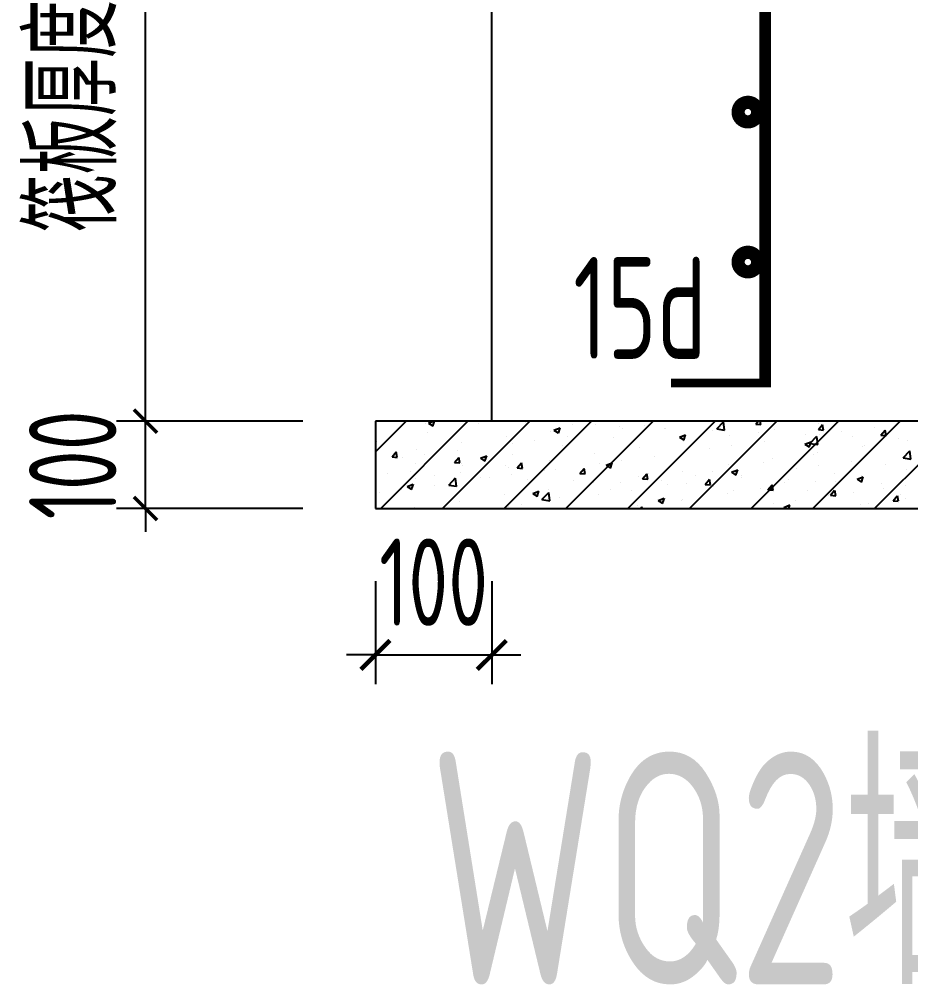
# Model space of a CAD drawing. Extents: x -655480 to 203344, y -294099 to 287156.
# Drawn here: x -250214 to -247152, y 207678 to 211002 of the extents above; entities that cross this region are included whole.
import ezdxf

# ---------------------------------------------------------------- set-up
doc = ezdxf.new("R2010")
doc.units = 0
doc.header["$LTSCALE"] = 1000
doc.layers.get('0').update_dxf_attribs({"linetype": 'CONTINUOUS'})
doc.layers.get('DEFPOINTS').update_dxf_attribs({"linetype": 'CONTINUOUS'})
for name, color, linetype in [('COLU_DE_TEXT', 7, 'CONTINUOUS'), ('DIM', 2, 'CONTINUOUS'), ('DIM_SYMB', 3, 'CONTINUOUS'), ('HATCH', 8, 'CONTINUOUS'), ('REIN', 6, 'CONTINUOUS'), ('中粗1', 4, 'CONTINUOUS'), ('说明文字', 7, 'CONTINUOUS')]:
    doc.layers.add(name, color=color, linetype=linetype)
doc.styles.add('TSSD_DIMENSION', font='Tssdeng.shx', dxfattribs={"width": 0.7, "bigfont": 'tssdchn.shx'})
doc.styles.add('TSSD_REIN', font='tssdeng.shx', dxfattribs={"width": 0.7, "height": 300, "bigfont": 'tssdchn.shx'})
doc.dimstyles.new('TSSD_100_100$0', dxfattribs={"dimtxt": 300, "dimasz": 80, "dimexe": 100, "dimexo": 250, "dimgap": 100, "dimtad": 1, "dimdec": 0, "dimzin": 0, "dimdsep": 46, "dimtxsty": 'TSSD_DIMENSION', "dimblk": 'ARCHTICK', "dimcen": 0, "dimdle": 100, "dimclrd": 3, "dimclre": 3, "dimclrt": 7, "dimadec": 0, "dimazin": 0, "dimtfac": 1, "dimtdec": 0, "dimtix": 1, "dimtmove": 2, "dimatfit": 3, "dimldrblk": 'ARCHTICK', "dimfxl": 1, "dimtolj": 1, "dimtzin": 0, "dimarcsym": 0})
doc.dimstyles.new('TSSD_25_100', dxfattribs={"dimtxt": 300, "dimasz": 100, "dimexe": 100, "dimexo": 250, "dimgap": 100, "dimtad": 1, "dimdec": 0, "dimlfac": 0.25, "dimzin": 0, "dimdsep": 46, "dimtxsty": 'TSSD_DIMENSION', "dimblk": 'ARCHTICK', "dimcen": 0, "dimdle": 100, "dimclrt": 7, "dimadec": 0, "dimazin": 0, "dimtfac": 1, "dimtdec": 0, "dimtix": 1, "dimtmove": 2, "dimatfit": 3, "dimldrblk": 'ARCHTICK', "dimfxl": 1, "dimtolj": 1, "dimtzin": 0, "dimarcsym": 0})

# ---------------------------------------------------------------- blocks, each defined once
blk = doc.blocks.new('*X11')
at = {"layer": 'HATCH', "color": 252}
for p, q in [((5140889.4, 766155.1, 0), (5140995.2, 766260.9, 0)), ((5140889.4, 766250.1, 0), (5140889.4, 766250.1, 0)), ((5140903.4, 766260.9, 0), (5140903.4, 766260.9, 0)), ((5140903.4, 766260.9, 0), (5140903.4, 766260.9, 0)), ((5140907.3, 765960.9, 0), (5141207.3, 766260.9, 0)), ((5140949.8, 766260.9, 0), (5140949.8, 766260.9, 0)), ((5140949.8, 766260.9, 0), (5140949.8, 766260.9, 0)), ((5140949.8, 766260.9, 0), (5140949.8, 766260.9, 0)), ((5141026, 766260.9, 0), (5141026, 766260.9, 0)), ((5141029.9, 766260.9, 0), (5141029.9, 766260.9, 0)), ((5141029.9, 766260.9, 0), (5141029.9, 766260.9, 0)), ((5141060.7, 766253.3, 0), (5141060.7, 766253.3, 0)), ((5141061.9, 766260.9, 0), (5141061.9, 766260.9, 0)), ((5141071.4, 766254.4, 0), (5141088.2, 766260.9, 0)), ((5141071.4, 766254.4, 0), (5141086.4, 766244.4, 0)), ((5141086.5, 766244.1, 0), (5141092.2, 766260.9, 0)), ((5141099.3, 766260.9, 0), (5141099.3, 766260.9, 0)), ((5141099.3, 766260.9, 0), (5141099.3, 766260.9, 0)), ((5141099.3, 766260.9, 0), (5141099.3, 766260.9, 0)), ((5141119.5, 765960.9, 0), (5141419.5, 766260.9, 0)), ((5141156.5, 766260.9, 0), (5141156.5, 766260.9, 0)), ((5141233.7, 766260.9, 0), (5141233.7, 766260.9, 0)), ((5141244, 766251.4, 0), (5141244, 766251.4, 0)), ((5141248.8, 766260.9, 0), (5141248.8, 766260.9, 0)), ((5141248.8, 766260.9, 0), (5141248.8, 766260.9, 0)), ((5141248.8, 766260.9, 0), (5141248.8, 766260.9, 0)), ((5141331.6, 765960.9, 0), (5141631.6, 766260.9, 0)), ((5141398.3, 766260.9, 0), (5141398.3, 766260.9, 0)), ((5141398.3, 766260.9, 0), (5141398.3, 766260.9, 0)), ((5141406.2, 766255.9, 0), (5141406.2, 766255.9, 0)), ((5141409.5, 766260.9, 0), (5141409.5, 766260.9, 0)), ((5141409.5, 766260.9, 0), (5141409.5, 766260.9, 0)), ((5141441.4, 766260.9, 0), (5141441.4, 766260.9, 0)), ((5141441.4, 766260.9, 0), (5141441.4, 766260.9, 0)), ((5141457.4, 766260.9, 0), (5141457.4, 766260.9, 0)), ((5141536, 766260.9, 0), (5141536, 766260.9, 0)), ((5141543.7, 765960.9, 0), (5141843.7, 766260.9, 0)), ((5141547.9, 766260.9, 0), (5141547.9, 766260.9, 0)), ((5141547.9, 766260.9, 0), (5141547.9, 766260.9, 0)), ((5141566.4, 766249.1, 0), (5141566.4, 766249.1, 0)), ((5141646.9, 766249, 0), (5141646.9, 766249, 0)), ((5141649.2, 766260.9, 0), (5141649.2, 766260.9, 0)), ((5141649.2, 766260.9, 0), (5141649.2, 766260.9, 0)), ((5141697.4, 766260.9, 0), (5141697.4, 766260.9, 0)), ((5141697.4, 766260.9, 0), (5141697.4, 766260.9, 0)), ((5141755.9, 765960.9, 0), (5142055.9, 766260.9, 0)), ((5141846.9, 766260.9, 0), (5141846.9, 766260.9, 0)), ((5141846.9, 766260.9, 0), (5141846.9, 766260.9, 0)), ((5141852.9, 766260.9, 0), (5141852.9, 766260.9, 0)), ((5141856.9, 766260.9, 0), (5141856.9, 766260.9, 0)), ((5141856.9, 766260.9, 0), (5141856.9, 766260.9, 0)), ((5141890.2, 766260.9, 0), (5141890.2, 766260.9, 0)), ((5141915.5, 766260.9, 0), (5141915.5, 766260.9, 0)), ((5141915.5, 766260.9, 0), (5141915.5, 766260.9, 0)), ((5141927.2, 766259.5, 0), (5141927.2, 766259.5, 0)), ((5141937.9, 766260.9, 0), (5141937.9, 766260.9, 0)), ((5141968, 765960.9, 0), (5142268, 766260.9, 0)), ((5141996.4, 766260.9, 0), (5141996.4, 766260.9, 0)), ((5141996.4, 766260.9, 0), (5141996.4, 766260.9, 0)), ((5142042, 766260.9, 0), (5142042, 766260.9, 0)), ((5142061.9, 766234.3, 0), (5142085.3, 766258.6, 0)), ((5142064.6, 766260.9, 0), (5142064.6, 766260.9, 0)), ((5142064.6, 766260.9, 0), (5142064.6, 766260.9, 0)), ((5142064.6, 766260.9, 0), (5142064.6, 766260.9, 0)), ((5142080, 766260.9, 0), (5142080, 766260.9, 0)), ((5142088.7, 766229.8, 0), (5142085.4, 766258.3, 0)), ((5142146, 766260.9, 0), (5142146, 766260.9, 0)), ((5142146, 766260.9, 0), (5142146, 766260.9, 0)), ((5142180.1, 765960.9, 0), (5142480.1, 766260.9, 0)), ((5142195.8, 766250.8, 0), (5142204.3, 766260.9, 0)), ((5142195.8, 766250.8, 0), (5142213.7, 766249.2, 0)), ((5142213.8, 766248.9, 0), (5142211.6, 766260.9, 0)), ((5142248.5, 766260.9, 0), (5142248.5, 766260.9, 0)), ((5142272.4, 766260.9, 0), (5142272.4, 766260.9, 0)), ((5142272.4, 766260.9, 0), (5142272.4, 766260.9, 0)), ((5142272.4, 766260.9, 0), (5142272.4, 766260.9, 0)), ((5142295, 766260.9, 0), (5142295, 766260.9, 0)), ((5142295, 766260.9, 0), (5142295, 766260.9, 0)), ((5142295.5, 766260.9, 0), (5142295.5, 766260.9, 0)), ((5142295.5, 766260.9, 0), (5142295.5, 766260.9, 0)), ((5142392.3, 765960.9, 0), (5142692.3, 766260.9, 0)), ((5142410.2, 766252.2, 0), (5142410.2, 766252.2, 0)), ((5142410.9, 766231.9, 0), (5142425.4, 766249.2, 0)), ((5142421.5, 766260.9, 0), (5142421.5, 766260.9, 0)), ((5142429, 766230, 0), (5142425.6, 766248.8, 0)), ((5142445, 766260.9, 0), (5142445, 766260.9, 0)), ((5142445, 766260.9, 0), (5142445, 766260.9, 0)), ((5142480.1, 766260.9, 0), (5142480.1, 766260.9, 0)), ((5142480.1, 766260.9, 0), (5142480.1, 766260.9, 0)), ((5142480.1, 766260.9, 0), (5142480.1, 766260.9, 0)), ((5142548, 766260.9, 0), (5142548, 766260.9, 0)), ((5142594.5, 766260.9, 0), (5142594.5, 766260.9, 0)), ((5142594.5, 766260.9, 0), (5142594.5, 766260.9, 0)), ((5142604.4, 765960.9, 0), (5142904.4, 766260.9, 0)), ((5142644, 766260.9, 0), (5142644, 766260.9, 0)), ((5142687.8, 766260.9, 0), (5142687.8, 766260.9, 0)), ((5142687.8, 766260.9, 0), (5142687.8, 766260.9, 0)), ((5142687.8, 766260.9, 0), (5142687.8, 766260.9, 0)), ((5140889.4, 766230.8, 0), (5140889.4, 766230.8, 0)), ((5140889.4, 766230.8, 0), (5140889.4, 766230.8, 0)), ((5141069.1, 766221.4, 0), (5141069.1, 766221.4, 0)), ((5141491.1, 766226.5, 0), (5141491.1, 766226.5, 0)), ((5141502.6, 766230.4, 0), (5141523.6, 766238.5, 0)), ((5141502.6, 766230.4, 0), (5141517.5, 766220.4, 0)), ((5141517.7, 766220, 0), (5141523.7, 766238.2, 0)), ((5141726.5, 766242.3, 0), (5141726.5, 766242.3, 0)), ((5141738.4, 766234.6, 0), (5141738.4, 766234.6, 0)), ((5141813.6, 766244.5, 0), (5141813.6, 766244.5, 0)), ((5141883.5, 766236.5, 0), (5141883.5, 766236.5, 0)), ((5141886.7, 766235.6, 0), (5141886.7, 766235.6, 0)), ((5141933.7, 766206.4, 0), (5141954.7, 766214.5, 0)), ((5141948.8, 766196, 0), (5141954.9, 766214.1, 0)), ((5142046.8, 766228.8, 0), (5142046.8, 766228.8, 0)), ((5142061.9, 766234.3, 0), (5142088.6, 766230.1, 0)), ((5142207, 766222, 0), (5142207, 766222, 0)), ((5142258.6, 766233, 0), (5142258.6, 766233, 0)), ((5142367.1, 766215.3, 0), (5142367.1, 766215.3, 0)), ((5142410.9, 766231.9, 0), (5142428.9, 766230.4, 0)), ((5142416.1, 766215.9, 0), (5142416.1, 766215.9, 0)), ((5142491.3, 766225.8, 0), (5142491.3, 766225.8, 0)), ((5142604.9, 766240.8, 0), (5142604.9, 766240.8, 0)), ((5142626.1, 766213.1, 0), (5142640.6, 766230.3, 0)), ((5142626.1, 766213.1, 0), (5142644.1, 766211.5, 0)), ((5142644.2, 766211.2, 0), (5142640.7, 766230, 0)), ((5140889.4, 766204.1, 0), (5140889.4, 766204.1, 0)), ((5140889.4, 766204.1, 0), (5140889.4, 766204.1, 0)), ((5140889.4, 766204.1, 0), (5140889.4, 766204.1, 0)), ((5140889.4, 766195.7, 0), (5140889.4, 766195.7, 0)), ((5140889.4, 766184.6, 0), (5140889.4, 766184.6, 0)), ((5140894.1, 766191.4, 0), (5140894.1, 766191.4, 0)), ((5141185.5, 766186.1, 0), (5141185.5, 766186.1, 0)), ((5141339.5, 766207.2, 0), (5141339.5, 766207.2, 0)), ((5141360.1, 766184.8, 0), (5141360.1, 766184.8, 0)), ((5141435.3, 766194.7, 0), (5141435.3, 766194.7, 0)), ((5141548.9, 766209.7, 0), (5141548.9, 766209.7, 0)), ((5141708.5, 766206.5, 0), (5141708.5, 766206.5, 0)), ((5141933.7, 766206.4, 0), (5141948.6, 766196.3, 0)), ((5141948.8, 766189.4, 0), (5141948.8, 766189.4, 0)), ((5142104.7, 766211.9, 0), (5142104.7, 766211.9, 0)), ((5142226.6, 766191, 0), (5142226.6, 766191, 0)), ((5142364.9, 766182.4, 0), (5142385.9, 766190.4, 0)), ((5142364.9, 766182.4, 0), (5142379.8, 766172.3, 0)), ((5142379.9, 766172, 0), (5142386, 766190.1, 0)), ((5142382.1, 766184.6, 0), (5142405.4, 766209, 0)), ((5142382.1, 766184.6, 0), (5142408.7, 766180.5, 0)), ((5142408.9, 766180.2, 0), (5142405.6, 766208.7, 0)), ((5142527.2, 766208.5, 0), (5142527.2, 766208.5, 0)), ((5142687.4, 766201.7, 0), (5142687.4, 766201.7, 0)), ((5142716.4, 766196, 0), (5142716.4, 766196, 0)), ((5140889.4, 766162.3, 0), (5140889.4, 766162.3, 0)), ((5140889.4, 766153, 0), (5140889.4, 766153, 0)), ((5140946.3, 766138.1, 0), (5140960.8, 766155.3, 0)), ((5140964.4, 766136.2, 0), (5140960.9, 766155, 0)), ((5141029.6, 766163.6, 0), (5141029.6, 766163.6, 0)), ((5141170.6, 766159.9, 0), (5141170.6, 766159.9, 0)), ((5141358.6, 766146.4, 0), (5141358.6, 766146.4, 0)), ((5141533.6, 766176.4, 0), (5141533.6, 766176.4, 0)), ((5141643.2, 766149, 0), (5141643.2, 766149, 0)), ((5141797.3, 766170.2, 0), (5141797.3, 766170.2, 0)), ((5142037.8, 766166.1, 0), (5142037.8, 766166.1, 0)), ((5142113, 766176, 0), (5142113, 766176, 0)), ((5142396, 766147.6, 0), (5142396, 766147.6, 0)), ((5142406.5, 766152.4, 0), (5142406.5, 766152.4, 0)), ((5142562.3, 766174.8, 0), (5142562.3, 766174.8, 0)), ((5142571, 766177.6, 0), (5142571, 766177.6, 0)), ((5142702.2, 766134.9, 0), (5142725.6, 766159.3, 0)), ((5142715.3, 766147.4, 0), (5142715.3, 766147.4, 0)), ((5142729.1, 766130.5, 0), (5142725.8, 766159, 0)), ((5140889.4, 766143, 0), (5140889.4, 766143, 0)), ((5140889.4, 766122.8, 0), (5140889.4, 766122.8, 0)), ((5140889.4, 766122.8, 0), (5140889.4, 766122.8, 0)), ((5140946.3, 766138.1, 0), (5140964.3, 766136.5, 0)), ((5140981.8, 766135, 0), (5140981.8, 766135, 0)), ((5141027.5, 766116.1, 0), (5141027.5, 766116.1, 0)), ((5141057, 766144.9, 0), (5141057, 766144.9, 0)), ((5141161.5, 766119.2, 0), (5141176, 766136.5, 0)), ((5141161.5, 766119.2, 0), (5141179.4, 766117.7, 0)), ((5141179.6, 766117.3, 0), (5141176.1, 766136.1, 0)), ((5141183.7, 766116.4, 0), (5141183.7, 766116.4, 0)), ((5141250.5, 766133.7, 0), (5141271.5, 766141.7, 0)), ((5141250.5, 766133.7, 0), (5141265.4, 766123.6, 0)), ((5141265.6, 766123.3, 0), (5141271.7, 766141.4, 0)), ((5141376.7, 766100.4, 0), (5141391.1, 766117.6, 0)), ((5141394.8, 766098.5, 0), (5141391.3, 766117.3, 0)), ((5141487.4, 766126.6, 0), (5141487.4, 766126.6, 0)), ((5141659.5, 766116.3, 0), (5141659.5, 766116.3, 0)), ((5141681.7, 766109.6, 0), (5141702.7, 766117.7, 0)), ((5141696.7, 766099.2, 0), (5141702.8, 766117.4, 0)), ((5141734.7, 766126.2, 0), (5141734.7, 766126.2, 0)), ((5141848.3, 766141.2, 0), (5141848.3, 766141.2, 0)), ((5142221.1, 766117.5, 0), (5142221.1, 766117.5, 0)), ((5142255, 766133.1, 0), (5142255, 766133.1, 0)), ((5142525.8, 766122.4, 0), (5142525.8, 766122.4, 0)), ((5142702.2, 766134.9, 0), (5142728.9, 766130.8, 0)), ((5140889.4, 766110.5, 0), (5140889.4, 766110.5, 0)), ((5140889.4, 766108.8, 0), (5140889.4, 766108.8, 0)), ((5140889.4, 766080.4, 0), (5140889.4, 766080.4, 0)), ((5140930.6, 766082.6, 0), (5140930.6, 766082.6, 0)), ((5141008.7, 766086.4, 0), (5141008.7, 766086.4, 0)), ((5141181.8, 766086.2, 0), (5141181.8, 766086.2, 0)), ((5141187.7, 766109.3, 0), (5141187.7, 766109.3, 0)), ((5141335.9, 766107.4, 0), (5141335.9, 766107.4, 0)), ((5141347.8, 766102.6, 0), (5141347.8, 766102.6, 0)), ((5141376.7, 766100.4, 0), (5141394.6, 766098.8, 0)), ((5141470, 766091.4, 0), (5141470, 766091.4, 0)), ((5141508, 766095.8, 0), (5141508, 766095.8, 0)), ((5141591.9, 766081.6, 0), (5141606.3, 766098.8, 0)), ((5141591.9, 766081.6, 0), (5141609.8, 766080, 0)), ((5141609.9, 766079.7, 0), (5141606.5, 766098.5, 0)), ((5141668.1, 766089, 0), (5141668.1, 766089, 0)), ((5141681.7, 766109.6, 0), (5141696.6, 766099.6, 0)), ((5141807, 766062.8, 0), (5141821.5, 766080, 0)), ((5141825.1, 766060.9, 0), (5141821.6, 766079.7, 0)), ((5141828.3, 766082.3, 0), (5141828.3, 766082.3, 0)), ((5141945.2, 766089.5, 0), (5141945.2, 766089.5, 0)), ((5142046.1, 766087.5, 0), (5142046.1, 766087.5, 0)), ((5142100.9, 766112, 0), (5142100.9, 766112, 0)), ((5142112.8, 766085.6, 0), (5142133.8, 766093.7, 0)), ((5142112.8, 766085.6, 0), (5142127.7, 766075.5, 0)), ((5142127.9, 766075.2, 0), (5142133.9, 766093.3, 0)), ((5142337, 766097.6, 0), (5142337, 766097.6, 0)), ((5142412.1, 766107.5, 0), (5142412.1, 766107.5, 0)), ((5142467.9, 766081.7, 0), (5142467.9, 766081.7, 0)), ((5142642.9, 766111.7, 0), (5142642.9, 766111.7, 0)), ((5142712.7, 766096.1, 0), (5142712.7, 766096.1, 0)), ((5140889.4, 766070.2, 0), (5140889.4, 766070.2, 0)), ((5140889.4, 766056, 0), (5140889.4, 766056, 0)), ((5141026, 766063.7, 0), (5141026, 766063.7, 0)), ((5141090.8, 766075.8, 0), (5141090.8, 766075.8, 0)), ((5141141.2, 766041.3, 0), (5141164.5, 766065.7, 0)), ((5141168, 766036.9, 0), (5141164.7, 766065.4, 0)), ((5141251, 766069, 0), (5141251, 766069, 0)), ((5141281.2, 766066.5, 0), (5141281.2, 766066.5, 0)), ((5141356.4, 766076.4, 0), (5141356.4, 766076.4, 0)), ((5141411.1, 766062.2, 0), (5141411.1, 766062.2, 0)), ((5141571.3, 766055.5, 0), (5141571.3, 766055.5, 0)), ((5141639.5, 766049.2, 0), (5141639.5, 766049.2, 0)), ((5141731.4, 766048.7, 0), (5141731.4, 766048.7, 0)), ((5141793.6, 766070.3, 0), (5141793.6, 766070.3, 0)), ((5141807, 766062.8, 0), (5141825, 766061.2, 0)), ((5141871.1, 766057.5, 0), (5141871.1, 766057.5, 0)), ((5141958.7, 766047.8, 0), (5141958.7, 766047.8, 0)), ((5141988.4, 766075.5, 0), (5141988.4, 766075.5, 0)), ((5142022.2, 766043.9, 0), (5142036.7, 766061.2, 0)), ((5142033.8, 766057.6, 0), (5142033.8, 766057.6, 0)), ((5142040.3, 766042, 0), (5142036.8, 766060.8, 0)), ((5142147.5, 766072.6, 0), (5142147.5, 766072.6, 0)), ((5142148.6, 766068.7, 0), (5142148.6, 766068.7, 0)), ((5142293, 766051.7, 0), (5142293, 766051.7, 0)), ((5142308.7, 766062, 0), (5142308.7, 766062, 0)), ((5142402.8, 766052.4, 0), (5142402.8, 766052.4, 0)), ((5142468.9, 766055.2, 0), (5142468.9, 766055.2, 0)), ((5142543.9, 766061.6, 0), (5142564.9, 766069.6, 0)), ((5142543.9, 766061.6, 0), (5142558.9, 766051.5, 0)), ((5142558.7, 766074.9, 0), (5142558.7, 766074.9, 0)), ((5142559, 766051.2, 0), (5142565.1, 766069.3, 0)), ((5142629, 766048.4, 0), (5142629, 766048.4, 0)), ((5140889.4, 766014.9, 0), (5140889.4, 766014.9, 0)), ((5140889.4, 766014.9, 0), (5140889.4, 766014.9, 0)), ((5140889.4, 766013.6, 0), (5140889.4, 766013.6, 0)), ((5140889.4, 766013.6, 0), (5140889.4, 766013.6, 0)), ((5140902.9, 766016.7, 0), (5140902.9, 766016.7, 0)), ((5140978, 766026.6, 0), (5140978, 766026.6, 0)), ((5140998.4, 766036.9, 0), (5141019.5, 766045, 0)), ((5140998.4, 766036.9, 0), (5141013.4, 766026.8, 0)), ((5141013.5, 766026.5, 0), (5141019.6, 766044.6, 0)), ((5141091.7, 766041.6, 0), (5141091.7, 766041.6, 0)), ((5141141.2, 766041.3, 0), (5141167.8, 766037.2, 0)), ((5141429.6, 766012.9, 0), (5141450.6, 766020.9, 0)), ((5141444.7, 766002.5, 0), (5141450.7, 766020.6, 0)), ((5141461.3, 765991.7, 0), (5141484.7, 766016, 0)), ((5141483.7, 766026.6, 0), (5141483.7, 766026.6, 0)), ((5141488.2, 765987.2, 0), (5141484.8, 766015.7, 0)), ((5141696.2, 766027.5, 0), (5141696.2, 766027.5, 0)), ((5141769.2, 766022.8, 0), (5141769.2, 766022.8, 0)), ((5141891.6, 766041.9, 0), (5141891.6, 766041.9, 0)), ((5142022.2, 766043.9, 0), (5142040.1, 766042.4, 0)), ((5142051.7, 766035.2, 0), (5142051.7, 766035.2, 0)), ((5142118, 766021.6, 0), (5142118, 766021.6, 0)), ((5142211.9, 766028.4, 0), (5142211.9, 766028.4, 0)), ((5142237.4, 766025.1, 0), (5142251.9, 766042.3, 0)), ((5142237.4, 766025.1, 0), (5142255.3, 766023.5, 0)), ((5142251.3, 766033.3, 0), (5142251.3, 766033.3, 0)), ((5142255.5, 766023.2, 0), (5142252, 766042, 0)), ((5142372, 766021.6, 0), (5142372, 766021.6, 0)), ((5142452.6, 766006.3, 0), (5142467, 766023.5, 0)), ((5142470.6, 766004.4, 0), (5142467.2, 766023.2, 0)), ((5142532.1, 766014.9, 0), (5142532.1, 766014.9, 0)), ((5142636.1, 766029, 0), (5142636.1, 766029, 0)), ((5142711.3, 766038.9, 0), (5142711.3, 766038.9, 0)), ((5140889.4, 766005.4, 0), (5140889.4, 766005.4, 0)), ((5140889.4, 766005.4, 0), (5140889.4, 766005.4, 0)), ((5140889.4, 766005.4, 0), (5140889.4, 766005.4, 0)), ((5140889.4, 765995, 0), (5140889.4, 765995, 0)), ((5141178.2, 765986.3, 0), (5141178.2, 765986.3, 0)), ((5141332.2, 766007.5, 0), (5141332.2, 766007.5, 0)), ((5141429.6, 766012.9, 0), (5141444.5, 766002.8, 0)), ((5141461.3, 765991.7, 0), (5141488, 765987.5, 0)), ((5141521.2, 765997.4, 0), (5141521.2, 765997.4, 0)), ((5141580.4, 765997.9, 0), (5141580.4, 765997.9, 0)), ((5141655.5, 766007.8, 0), (5141655.5, 766007.8, 0)), ((5141860.7, 765988.9, 0), (5141881.7, 765996.9, 0)), ((5141860.7, 765988.9, 0), (5141875.6, 765978.8, 0)), ((5141875.8, 765978.5, 0), (5141881.9, 765996.6, 0)), ((5141941.4, 765989.6, 0), (5141941.4, 765989.6, 0)), ((5141943.1, 765991.6, 0), (5141943.1, 765991.6, 0)), ((5142097.3, 766012.1, 0), (5142097.3, 766012.1, 0)), ((5142333, 765989.1, 0), (5142333, 765989.1, 0)), ((5142446.6, 766004.1, 0), (5142446.6, 766004.1, 0)), ((5142452.6, 766006.3, 0), (5142470.5, 766004.7, 0)), ((5142667.7, 765987.4, 0), (5142682.2, 766004.7, 0)), ((5142667.7, 765987.4, 0), (5142685.7, 765985.9, 0)), ((5142685.8, 765985.5, 0), (5142682.4, 766004.4, 0)), ((5142692.3, 766008.1, 0), (5142692.3, 766008.1, 0)), ((5142709.1, 765996.2, 0), (5142709.1, 765996.2, 0)), ((5140892, 765960.9, 0), (5140892, 765960.9, 0)), ((5140967.8, 765963.6, 0), (5140967.8, 765963.6, 0)), ((5140991.5, 765960.9, 0), (5140991.5, 765960.9, 0)), ((5140996.7, 765960.9, 0), (5140996.7, 765960.9, 0)), ((5141018.5, 765960.9, 0), (5141018.5, 765960.9, 0)), ((5141022.3, 765963.8, 0), (5141022.3, 765963.8, 0)), ((5141028.6, 765960.9, 0), (5141028.6, 765960.9, 0)), ((5141064, 765960.9, 0), (5141064, 765960.9, 0)), ((5141121.6, 765960.9, 0), (5141121.6, 765960.9, 0)), ((5141145, 765960.9, 0), (5141145, 765960.9, 0)), ((5141145, 765960.9, 0), (5141145, 765960.9, 0)), ((5141176.8, 765960.9, 0), (5141176.8, 765960.9, 0)), ((5141208.4, 765960.9, 0), (5141208.4, 765960.9, 0)), ((5141211.1, 765960.9, 0), (5141211.1, 765960.9, 0)), ((5141259.6, 765960.9, 0), (5141259.6, 765960.9, 0)), ((5141271.1, 765960.9, 0), (5141271.1, 765960.9, 0)), ((5141271.5, 765960.9, 0), (5141271.5, 765960.9, 0)), ((5141271.5, 765960.9, 0), (5141271.5, 765960.9, 0)), ((5141271.5, 765960.9, 0), (5141271.5, 765960.9, 0)), ((5141294.1, 765960.9, 0), (5141294.1, 765960.9, 0)), ((5141298.9, 765960.9, 0), (5141298.9, 765960.9, 0)), ((5141346.3, 765967.4, 0), (5141346.3, 765967.4, 0)), ((5141353.4, 765960.9, 0), (5141353.4, 765960.9, 0)), ((5141353.4, 765960.9, 0), (5141353.4, 765960.9, 0)), ((5141390.9, 765973, 0), (5141390.9, 765973, 0)), ((5141398, 765960.9, 0), (5141398, 765960.9, 0)), ((5141420.1, 765960.9, 0), (5141420.1, 765960.9, 0)), ((5141420.7, 765960.9, 0), (5141420.7, 765960.9, 0)), ((5141430.7, 765960.9, 0), (5141430.7, 765960.9, 0)), ((5141431.8, 765960.9, 0), (5141431.8, 765960.9, 0)), ((5141490.6, 765960.9, 0), (5141490.6, 765960.9, 0)), ((5141491.2, 765960.9, 0), (5141491.2, 765960.9, 0)), ((5141524.5, 765960.9, 0), (5141524.5, 765960.9, 0)), ((5141524.5, 765960.9, 0), (5141524.5, 765960.9, 0)), ((5141561.1, 765960.9, 0), (5141561.1, 765960.9, 0)), ((5141561.1, 765960.9, 0), (5141561.1, 765960.9, 0)), ((5141570.2, 765960.9, 0), (5141570.2, 765960.9, 0)), ((5141631.8, 765960.9, 0), (5141631.8, 765960.9, 0)), ((5141650.3, 765960.9, 0), (5141650.3, 765960.9, 0)), ((5141651, 765960.9, 0), (5141651, 765960.9, 0)), ((5141651, 765960.9, 0), (5141651, 765960.9, 0)), ((5141651, 765960.9, 0), (5141651, 765960.9, 0)), ((5141719.7, 765960.9, 0), (5141719.7, 765960.9, 0)), ((5141721.6, 765960.9, 0), (5141721.6, 765960.9, 0)), ((5141768.1, 765961.6, 0), (5141768.1, 765961.6, 0)), ((5141768.8, 765960.9, 0), (5141768.8, 765960.9, 0)), ((5141777.5, 765960.9, 0), (5141777.5, 765960.9, 0)), ((5141777.5, 765960.9, 0), (5141777.5, 765960.9, 0)), ((5141777.5, 765960.9, 0), (5141777.5, 765960.9, 0)), ((5141787.9, 765960.9, 0), (5141787.9, 765960.9, 0)), ((5141790, 765970.4, 0), (5141790, 765970.4, 0)), ((5141799.6, 765960.9, 0), (5141804.9, 765966.4, 0)), ((5141805.6, 765960.9, 0), (5141805, 765966.1, 0)), ((5141843.6, 765960.9, 0), (5141843.6, 765960.9, 0)), ((5141869.3, 765960.9, 0), (5141869.3, 765960.9, 0)), ((5141869.9, 765960.9, 0), (5141869.9, 765960.9, 0)), ((5141904, 765960.9, 0), (5141904, 765960.9, 0)), ((5141952.5, 765960.9, 0), (5141952.5, 765960.9, 0)), ((5141976.6, 765960.9, 0), (5141976.6, 765960.9, 0)), ((5142018.8, 765960.9, 0), (5142018.8, 765960.9, 0)), ((5142030.5, 765960.9, 0), (5142030.5, 765960.9, 0)), ((5142030.5, 765960.9, 0), (5142030.5, 765960.9, 0)), ((5142055.3, 765960.9, 0), (5142055.3, 765960.9, 0)), ((5142089.5, 765960.9, 0), (5142089.5, 765960.9, 0)), ((5142118.7, 765960.9, 0), (5142118.7, 765960.9, 0)), ((5142118.7, 765960.9, 0), (5142118.7, 765960.9, 0)), ((5142120, 765960.9, 0), (5142120, 765960.9, 0)), ((5142157, 765960.9, 0), (5142157, 765960.9, 0)), ((5142157, 765960.9, 0), (5142157, 765960.9, 0)), ((5142157, 765960.9, 0), (5142157, 765960.9, 0)), ((5142167.4, 765960.9, 0), (5142167.4, 765960.9, 0)), ((5142168.3, 765960.9, 0), (5142168.3, 765960.9, 0)), ((5142183.5, 765960.9, 0), (5142183.5, 765960.9, 0)), ((5142184.3, 765960.9, 0), (5142184.3, 765960.9, 0)), ((5142257.8, 765979.2, 0), (5142257.8, 765979.2, 0)), ((5142267, 765960.9, 0), (5142267, 765960.9, 0)), ((5142281.6, 765960.9, 0), (5142281.6, 765960.9, 0)), ((5142283.5, 765960.9, 0), (5142283.5, 765960.9, 0)), ((5142291.9, 765964.8, 0), (5142312.9, 765972.9, 0)), ((5142291.9, 765964.8, 0), (5142297.7, 765960.9, 0)), ((5142309.1, 765960.9, 0), (5142313, 765972.6, 0)), ((5142317.8, 765960.9, 0), (5142317.8, 765960.9, 0)), ((5142392, 765960.9, 0), (5142392, 765960.9, 0)), ((5142410, 765960.9, 0), (5142410, 765960.9, 0)), ((5142410, 765960.9, 0), (5142410, 765960.9, 0)), ((5142414.5, 765960.9, 0), (5142414.5, 765960.9, 0)), ((5142434.4, 765960.9, 0), (5142434.4, 765960.9, 0)), ((5142467.4, 765960.9, 0), (5142467.4, 765960.9, 0)), ((5142478.7, 765960.9, 0), (5142478.7, 765960.9, 0)), ((5142528.7, 765960.9, 0), (5142528.7, 765960.9, 0)), ((5142535.2, 765960.9, 0), (5142535.2, 765960.9, 0)), ((5142536.5, 765960.9, 0), (5142536.5, 765960.9, 0)), ((5142536.5, 765960.9, 0), (5142536.5, 765960.9, 0)), ((5142555, 765975.1, 0), (5142555, 765975.1, 0)), ((5142582.5, 765976.7, 0), (5142582.5, 765976.7, 0)), ((5142616.9, 765960.9, 0), (5142616.9, 765960.9, 0)), ((5142645.5, 765960.9, 0), (5142645.5, 765960.9, 0)), ((5142663, 765960.9, 0), (5142663, 765960.9, 0)), ((5142663, 765960.9, 0), (5142663, 765960.9, 0)), ((5142663, 765960.9, 0), (5142663, 765960.9, 0)), ((5142690.4, 765960.9, 0), (5142690.4, 765960.9, 0))]:
    blk.add_line(p, q, dxfattribs=at)
blk = doc.blocks.new('_ArchTick')
at = {"color": 0, "linetype": 'ByBlock', "const_width": 0.15}
blk.add_lwpolyline([(-0.5, -0.5), (0.5, 0.5)], dxfattribs=at)
blk = doc.blocks.new('*D3984')
at = {"layer": 'DEFPOINTS', "color": 0, "transparency": 16777216}
for p in [(-249780.5, 236016.9), (-248990.4, 236016.9), (-248990.4, 235716.9)]:
    blk.add_point(p, dxfattribs=at)
at = {"layer": 'DIM', "color": 3, "lineweight": -2, "transparency": 16777216}
for p, q in [((-249780.5, 236016.9), (-249780.5, 236096.9)), ((-249240.4, 236016.9), (-249880.5, 236016.9)), ((-249780.5, 235716.9), (-249780.5, 236016.9)), ((-249240.4, 235716.9), (-249880.5, 235716.9)), ((-249780.5, 235716.9), (-249780.5, 235636.9))]:
    blk.add_line(p, q, dxfattribs=at)
at = {"layer": 'DIM', "color": 3, "lineweight": -2, "transparency": 16777216, "xscale": 80, "yscale": 80, "zscale": 80}
for p, rotation in [((-249780.5, 236016.9), 270), ((-249780.5, 235716.9), 90)]:
    blk.add_blockref('_ArchTick', p, dxfattribs=dict(at, rotation=rotation))
at = {"layer": 'DIM', "color": 7, "transparency": 16777216, "insert": (-250030.5, 235866.9), "char_height": 300, "attachment_point": 5, "rotation": 90, "style": 'TSSD_DIMENSION'}
blk.add_mtext('\\A1;100', dxfattribs=at)
blk = doc.blocks.new('*D3990')
at = {"layer": 'DEFPOINTS', "color": 0, "transparency": 16777216}
for p in [(-248990.4, 235716.9), (-248590.7, 235716.9), (-248590.7, 235213.7)]:
    blk.add_point(p, dxfattribs=at)
at = {"layer": 'DIM', "color": 0, "lineweight": -2, "transparency": 16777216}
for p, q in [((-248990.4, 235466.9), (-248990.4, 235113.7)), ((-248590.7, 235466.9), (-248590.7, 235113.7)), ((-248990.4, 235213.7), (-249090.4, 235213.7)), ((-248990.4, 235213.7), (-248590.7, 235213.7)), ((-248590.7, 235213.7), (-248490.7, 235213.7))]:
    blk.add_line(p, q, dxfattribs=at)
at = {"layer": 'DIM', "color": 0, "lineweight": -2, "transparency": 16777216, "xscale": 100, "yscale": 100, "zscale": 100}
blk.add_blockref('_ArchTick', (-248990.4, 235213.7), dxfattribs=at)
at = {"layer": 'DIM', "color": 0, "lineweight": -2, "transparency": 16777216, "xscale": 100, "yscale": 100, "zscale": 100, "rotation": 180}
blk.add_blockref('_ArchTick', (-248590.7, 235213.7), dxfattribs=at)
at = {"layer": 'DIM', "color": 7, "transparency": 16777216, "insert": (-248790.6, 235463.7), "char_height": 300, "attachment_point": 5, "style": 'TSSD_DIMENSION'}
blk.add_mtext('\\A1;100', dxfattribs=at)
blk = doc.blocks.new('*D3991')
at = {"layer": 'DEFPOINTS', "color": 0, "transparency": 16777216}
for p in [(-249780.5, 238112.6), (-248990.8, 238112.6), (-248990.8, 236016.9)]:
    blk.add_point(p, dxfattribs=at)
at = {"layer": 'DIM', "color": 3, "lineweight": -2, "transparency": 16777216}
for p, q in [((-249780.5, 235916.9), (-249780.5, 238212.6)), ((-249240.8, 238112.6), (-249880.5, 238112.6)), ((-249240.8, 236016.9), (-249880.5, 236016.9))]:
    blk.add_line(p, q, dxfattribs=at)
at = {"layer": 'DIM', "color": 3, "lineweight": -2, "transparency": 16777216, "xscale": 80, "yscale": 80, "zscale": 80}
for p, rotation in [((-249780.5, 238112.6), 90), ((-249780.5, 236016.9), 270)]:
    blk.add_blockref('_ArchTick', p, dxfattribs=dict(at, rotation=rotation))
at = {"layer": 'DIM', "color": 7, "transparency": 16777216, "insert": (-250030.5, 237064.8), "char_height": 300, "attachment_point": 5, "rotation": 90, "style": 'TSSD_DIMENSION'}
blk.add_mtext('\\A1;筏板厚度', dxfattribs=at)
blk = doc.blocks.new('20211113.10462879')
at = {"layer": 'REIN', "elevation": 0}
blk.add_lwpolyline([(6245.523, 9983.041, 40, 40, 0), (6245.523, 9805.26, 40, 40, 0), (6245.523, 2066.276, 30, 30, 0), (5922.183, 2066.276, 30, 30, 0)], format="xyseb", dxfattribs=at)
at = {"layer": 'REIN', "linetype": 'ByBlock', "const_width": 67.2}
for points in [[(6185.85, 3019.932, 1), (6185.85, 2974.572, 1)], [(6185.85, 2504.758, 1), (6185.85, 2459.398, 1)]]:
    blk.add_lwpolyline(points, format="xyb", close=True, dxfattribs=at)
at = {"layer": '中粗1', "linetype": 'ByBlock'}
for p, q in [((4906.342, 1935.298, 0), (4906.342, 1635.297, 0)), ((8470.486, 1935.298), (4906.342, 1935.298)), ((4906.342, 1635.297), (8470.486, 1635.297))]:
    blk.add_line(p, q, dxfattribs=at)
blk.add_lwpolyline([(5306.061, 4031.033), (8470.486, 4031.033), (8470.486, 1935.298), (5306.061, 1935.298)], close=True, dxfattribs=at)
at = {"layer": 'HATCH', "color": 252}
blk.add_blockref('*X11', (-5135983.041, -764325.591), dxfattribs=at)
at = {"layer": 'DIM_SYMB', "color": 7, "style": 'TSSD_DIMENSION', "width": 0.7}
blk.add_text('WQ2墙身大样', height=800, dxfattribs=at).set_placement((5088.512, 0, 0))
at = {"layer": '说明文字', "style": 'TSSD_REIN', "width": 0.7}
blk.add_text('15d', height=350, dxfattribs=at).set_placement((5585.613, 2149.45))
at = {"layer": 'DIM'}
dim = blk.add_linear_dim(base=(4116.274, 4031.033, 0), p1=(4905.952, 1935.298, 0), p2=(4905.952, 4031.033, 0), angle=90, text='筏板厚度', dimstyle='TSSD_100_100$0', dxfattribs=at)
dim.commit()
dim.dimension.update_dxf_attribs({"geometry": '*D3991', "text_midpoint": (3866.274, 2983.165, 0), "insert": (253896.789, -234081.599)})
dim = blk.add_aligned_dim(p1=(4906.342, 1635.297), p2=(4906.342, 1935.298), distance=790.067, text='100', dimstyle='TSSD_100_100$0', dxfattribs=at)
dim.commit()
dim.dimension.update_dxf_attribs({"geometry": '*D3984', "text_midpoint": (3866.274, 1785.297), "insert": (253896.789, -234081.599)})
dim = blk.add_linear_dim(base=(5306.061, 1132.088, 0), p1=(4906.342, 1635.297, 0), p2=(5306.061, 1635.297, 0), dimstyle='TSSD_25_100', dxfattribs=at)
dim.commit()
dim.dimension.update_dxf_attribs({"geometry": '*D3990', "text_midpoint": (5106.201, 1382.088, 0), "insert": (253896.789, -234081.599)})

msp = doc.modelspace()

# ---------------------------------------------------------------- block references
at = {"layer": 'COLU_DE_TEXT', "color": 2}
msp.add_blockref('20211113.10462879', (-253896.79, 207685.61), dxfattribs=at)

doc.saveas('drawing.dxf')
